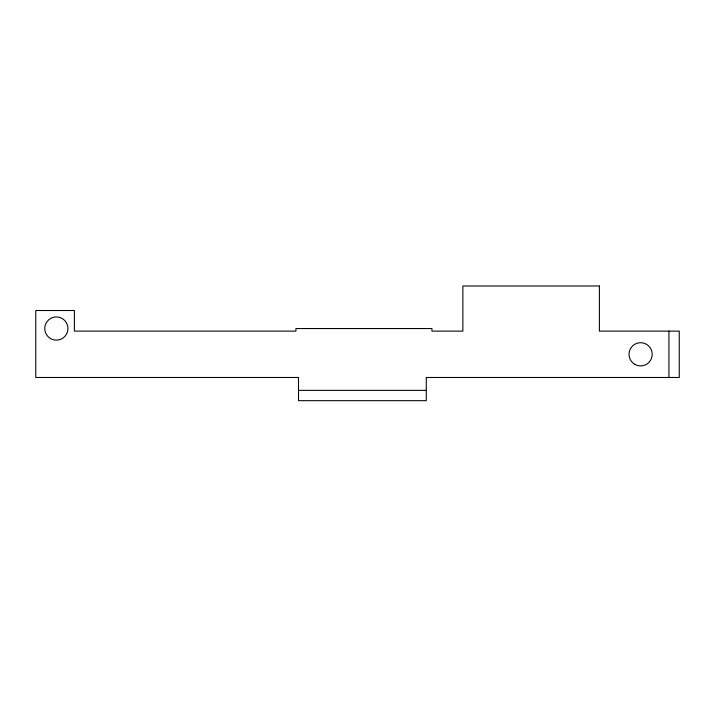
<?xml version="1.0" encoding="UTF-8"?>
<svg xmlns="http://www.w3.org/2000/svg" width="715" height="715" viewBox="0 0 715 715"><rect width="100%" height="100%" fill="white"/><g stroke="black" fill="none" stroke-linecap="round" stroke-linejoin="round"><path stroke-width="1.07" d="M298.512 390.372L426.283 390.372M668.945 331.117L668.945 377.484M599.393 285.991L462.864 285.991L462.864 331.117L431.949 331.117L431.949 328.543L295.93 328.543L295.93 331.117L74.387 331.117L74.387 310.507L35.75 310.507L35.75 377.484L298.512 377.484L298.512 400.677L426.283 400.677L426.283 377.484L679.25 377.484L679.25 331.117L599.393 331.117L599.393 285.991M634.813 364.346A11.592 11.592 0 0 0 652.205 354.3A11.592 11.592 0 0 0 634.813 344.264A11.592 11.592 0 0 0 634.813 364.346M50.559 338.579A11.592 11.592 0 0 0 67.952 328.543A11.592 11.592 0 0 0 50.559 318.506A11.592 11.592 0 0 0 50.559 338.579"/></g></svg>
